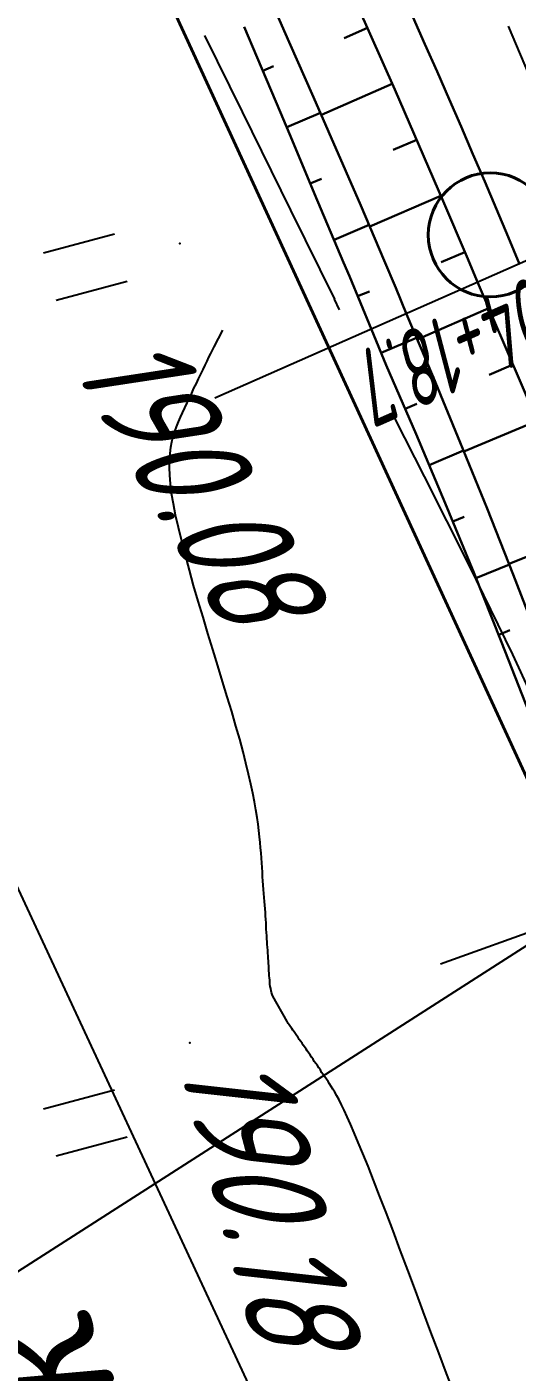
# Model space of a CAD drawing. Header units: millimetres. Extents: x -698 to 8131, y -704 to 4503.
# Drawn here: x 6845.38 to 6861.43, y 1450.21 to 1494.22 of the extents above; entities that cross this region are included whole.
import ezdxf
from ezdxf import colors
from ezdxf.entities.mleader import LeaderData, LeaderLine
from ezdxf.math import Vec2, Vec3

# ---------------------------------------------------------------- set-up
doc = ezdxf.new("R2010")
doc.units = ezdxf.units.MM
doc.linetypes.add('CONTI', pattern=[0])
doc.linetypes.add('STROT', pattern=[1.7, 0.5, -1.2])
for name, color, linetype, lineweight in [('10', 1, 'Continuous', 35), ('КОПИЯ_ОСЬ_13_ОТКОСЫ', 7, 'Continuous', 30), ('Огражд-перила', 1, 'ограждение2', 40), ('ОСЬ_ВЕРХ_ПОКРЫТИЯ_ГРАНИЦЫ_ПОЛОС', 7, 'Continuous', 30)]:
    doc.layers.add(name, color=color, linetype=linetype, lineweight=lineweight)
for name, color, linetype in [('GOR_BDEFAULT', 212, 'CONTI'), ('PI_OTDEFAULT', 172, 'CONTI'), ('PI_TTDEFAULT', 5, 'CONTI'), ('SIT_LDEFAULT', 7, 'CONTI'), ('ZAPSKDEFAULT', 7, 'CONTI'), ('Выноски', 250, 'Continuous'), ('ОСЬ_ВЕРХ_ПОКРЫТИЯ_РАЗБИВКА_КРИВ', 1, 'Continuous'), ('разметка', 7, 'Continuous')]:
    doc.layers.add(name, color=color, linetype=linetype)
doc.styles.add('eskd', font='isocpeui.ttf', dxfattribs={"width": 1.2})
doc.styles.get("Standard").update_dxf_attribs({"font": 'isocpeui.ttf'})
doc.styles.add('ГОСТ', font='isocpeui.ttf', dxfattribs={"height": 4})
doc.linetypes.add('ограждение2', pattern='A,0.25,-0.1,[132,ltypeshp.shx,S=0.1,R=0,X=-0.1,Y=0],-0.1,1', length=1.45)

# ---------------------------------------------------------------- blocks, each defined once
blk = doc.blocks.new('BL_2011')
at = {"color": 0}
for p, q in [((0, 0), (0, 2.4)), ((1.6, 0), (1.6, 2.4))]:
    blk.add_line(p, q, dxfattribs=at)
blk = doc.blocks.new('7')
at = {"layer": 'Огражд-перила', "linetype": 'Continuous'}
blk.add_circle((0, 0), 2.027904030661224, dxfattribs=at)

msp = doc.modelspace()

# ---------------------------------------------------------------- linework, layer by layer
at = {"layer": '10'}
for points in [[(6902.933295610876, 1251.983940917212), (6903.563295610764, 1335.793940916803), (6880.783295610969, 1412.033940917026), (6880.473295610913, 1414.963940917659), (6866.923295611099, 1458.403940917138), (6797.083295610782, 1610.08394091684), (6794.693295611118, 1614.433940917399), (6724.143295610838, 1742.58394091684), (6704.843295611025, 1766.493940916989), (6689.15329561108, 1801.793940916803), (6654.023295610727, 1885.163940916914), (6664.443295611118, 1886.723940917436), (6627.663295610857, 1965.753940916765), (6627.663295610857, 1965.753940916765), (6596.743295610931, 2034.52394091725), (6566.963295611136, 2095.733940917212), (6559.643295610838, 2110.783940917026), (6527.463295611136, 2173.293940916803), (6523.083295610782, 2181.793940916803), (6513.163295610857, 2179.073940917063), (6475.063295610764, 2252.043940916803), (6456.563295610764, 2297.143940917361)], [(6627.663295610857, 1965.753940916765), (6664.443295611118, 1886.723940917436), (6654.023295610727, 1885.163940916914), (6689.15329561108, 1801.793940916803), (6704.843295611025, 1766.493940916989), (6724.143295610838, 1742.58394091684), (6794.693295611118, 1614.433940917399), (6797.083295610782, 1610.08394091684), (6866.923295611099, 1458.403940917138), (6880.473295610913, 1414.963940917659), (6880.783295610969, 1412.033940917026), (6903.563295610764, 1335.793940916803), (6902.933295610876, 1251.983940917212)]]:
    msp.add_lwpolyline(points, dxfattribs=at)
at = {"layer": 'GOR_BDEFAULT', "color": 212, "elevation": 190, "flags": 128}
msp.add_lwpolyline([(6864.709031611032, 1433.579674917418), (6864.48903161106, 1434.109673916507), (6864.289031611048, 1434.579674917418), (6864.119031611064, 1434.999672916863), (6863.97903161105, 1435.359673916507), (6863.869031611064, 1435.669670917239), (6863.769031611029, 1435.939675917063), (6863.699031611022, 1436.169670917239), (6863.639031611025, 1436.369675916765), (6863.609031611055, 1436.539673917141), (6863.579031611027, 1436.679672916565), (6863.559031611067, 1436.789673917141), (6863.559031611067, 1436.899674916785), (6863.559031611067, 1436.989678916666), (6863.569031611076, 1437.069672917161), (6863.569031611076, 1437.139672916528), (6863.579031611027, 1437.219673916843), (6863.589031611036, 1437.299675916467), (6863.599031611046, 1437.379677917022), (6863.609031611055, 1437.459671916585), (6863.619031611064, 1437.539673917141), (6863.629031611074, 1437.619675916765), (6863.629031611074, 1437.709671916585), (6863.639031611025, 1437.789673917141), (6863.649031611034, 1437.869675916765), (6863.659031611043, 1437.959671916585), (6863.669031611053, 1438.049675916467), (6863.679031611062, 1438.129677917022), (6863.689031611071, 1438.219673916843), (6863.699031611022, 1438.309677916724), (6863.709031611032, 1438.399674916785), (6863.709031611032, 1438.489678916666), (6863.719031611041, 1438.589676916744), (6863.72903161105, 1438.679672916565), (6863.73903161106, 1438.769676916446), (6863.749031611069, 1438.869675916765), (6863.75903161102, 1438.969673916843), (6863.769031611029, 1439.059677916724), (6863.769031611029, 1439.159676917042), (6863.779031611039, 1439.25967491712), (6863.789031611048, 1439.359673916507), (6863.799031611057, 1439.469673916843), (6863.809031611067, 1439.569672917161), (6863.819031611076, 1439.679672916565), (6863.819031611076, 1439.779671916883), (6863.829031611027, 1439.889672916528), (6863.839031611036, 1439.999672916863), (6863.849031611046, 1440.109673916507), (6863.859031611055, 1440.219673916843), (6863.859031611055, 1440.329674917418), (6863.869031611064, 1440.439675917063), (6863.869031611064, 1440.559677916724), (6863.869031611064, 1440.669670917239), (6863.869031611064, 1440.779671916883), (6863.859031611055, 1440.889672916528), (6863.849031611046, 1441.00967491712), (6863.839031611036, 1441.119675916765), (6863.819031611076, 1441.229676916409), (6863.799031611057, 1441.339676916744), (6863.779031611039, 1441.439675917063), (6863.73903161106, 1441.549675916467), (6863.709031611032, 1441.659676917042), (6863.659031611043, 1441.75967491712), (6863.619031611064, 1441.859673916507), (6863.559031611067, 1441.959671916585), (6863.50903161102, 1442.059677916724), (6863.449031611022, 1442.159676917042), (6863.379031611074, 1442.25967491712), (6863.319031611076, 1442.34967191625), (6863.249031611069, 1442.439675917063), (6863.179031611062, 1442.539673917141), (6863.109031611055, 1442.629677917022), (6863.039031611048, 1442.719673916843), (6862.959031611032, 1442.809677916724), (6862.889031611025, 1442.899674916785), (6862.819031611076, 1442.979676916409), (6862.749031611069, 1443.069672917161), (6862.669031611053, 1443.149674916785), (6862.599031611046, 1443.239678916666), (6862.529031611039, 1443.319672917161), (6862.459031611032, 1443.399674916785), (6862.399031611034, 1443.479676916409), (6862.329031611027, 1443.559677916724), (6862.25903161102, 1443.639672916528), (6862.189031611071, 1443.719673916843), (6862.129031611074, 1443.799675916467), (6862.059031611067, 1443.879677917022), (6861.999031611069, 1443.94967791732), (6861.929031611062, 1444.029671916883), (6861.869031611064, 1444.09967191625), (6861.809031611067, 1444.169670917239), (6861.73903161106, 1444.249672916863), (6861.679031611062, 1444.319672917161), (6861.619031611064, 1444.409676917042), (6861.549031611057, 1444.499672916863), (6861.47903161105, 1444.59967191625), (6861.399031611034, 1444.729676916409), (6861.309031611067, 1444.869675916765), (6861.219031611041, 1445.049675916467), (6861.119031611064, 1445.239678916666), (6861.00903161102, 1445.479676916409), (6860.879031611074, 1445.749672916863), (6860.749031611069, 1446.049675916467), (6860.599031611046, 1446.399674916785), (6860.429031611062, 1446.799675916467), (6860.249031611069, 1447.249672916863), (6860.049031611057, 1447.75967491712), (6859.829031611027, 1448.309677916724), (6859.609031611055, 1448.899674916785), (6859.369031611064, 1449.519676916446), (6859.119031611064, 1450.169670917239), (6858.869031611064, 1450.839676916744), (6858.609031611055, 1451.519676916446), (6858.359031611055, 1452.19967791732), (6858.099031611046, 1452.879677917022), (6857.849031611046, 1453.549675916467), (6857.599031611046, 1454.19967791732), (6857.369031611064, 1454.829674917418), (6857.139031611025, 1455.429672916565), (6856.929031611062, 1455.979676916409), (6856.72903161105, 1456.489678916666), (6856.549031611057, 1456.94967791732), (6856.379031611074, 1457.359673916507), (6856.22903161105, 1457.719673916843), (6856.099031611046, 1458.039673917141), (6855.97903161105, 1458.319672917161), (6855.869031611064, 1458.569672917161), (6855.769031611029, 1458.779671916883), (6855.679031611062, 1458.959671916585), (6855.599031611046, 1459.119675916765), (6855.529031611039, 1459.249672916863), (6855.459031611032, 1459.369675916765), (6855.399031611034, 1459.469673916843), (6855.339031611036, 1459.559677916724), (6855.289031611048, 1459.639672916528), (6855.23903161106, 1459.719673916843), (6855.189031611071, 1459.799675916467), (6855.139031611025, 1459.869675916765), (6855.079031611027, 1459.94967791732), (6855.029031611039, 1460.019676916446), (6854.98903161106, 1460.09967191625), (6854.939031611071, 1460.169670917239), (6854.889031611025, 1460.239678916666), (6854.839031611036, 1460.309677916724), (6854.789031611048, 1460.379677917022), (6854.749031611069, 1460.44967791732), (6854.699031611022, 1460.519676916446), (6854.649031611034, 1460.589676916744), (6854.609031611055, 1460.649674916785), (6854.559031611067, 1460.719673916843), (6854.519031611029, 1460.779671916883), (6854.469031611041, 1460.84967191625), (6854.429031611062, 1460.909676917042), (6854.389031611025, 1460.979676916409), (6854.339031611036, 1461.039673917141), (6854.299031611057, 1461.09967191625), (6854.25903161102, 1461.159676917042), (6854.219031611041, 1461.219673916843), (6854.169031611053, 1461.279671916883), (6854.129031611074, 1461.339676916744), (6854.089031611036, 1461.399674916785), (6854.049031611057, 1461.44967791732), (6854.00903161102, 1461.50967491712), (6853.969031611041, 1461.569672917161), (6853.929031611062, 1461.619675916765), (6853.899031611034, 1461.679672916565), (6853.429031611062, 1462.50967491712), (6853.409031611043, 1462.569672917161), (6853.389031611025, 1462.629677917022), (6853.379031611074, 1462.689675917063), (6853.369031611064, 1462.75967491712), (6853.349031611046, 1462.829674917418), (6853.339031611036, 1462.899674916785), (6853.339031611036, 1462.969673916843), (6853.329031611027, 1463.039673917141), (6853.319031611076, 1463.109673916507), (6853.309031611067, 1463.179672916565), (6853.309031611067, 1463.25967491712), (6853.299031611057, 1463.339676916744), (6853.299031611057, 1463.419670917239), (6853.299031611057, 1463.499672916863), (6853.289031611048, 1463.579674917418), (6853.289031611048, 1463.659676917042), (6853.279031611039, 1463.749672916863), (6853.279031611039, 1463.829674917418), (6853.269031611029, 1463.919670917239), (6853.269031611029, 1464.00967491712), (6853.25903161102, 1464.109673916507), (6853.249031611069, 1464.19967791732), (6853.249031611069, 1464.289673917141), (6853.23903161106, 1464.389672916528), (6853.23903161106, 1464.489678916666), (6853.22903161105, 1464.589676916744), (6853.219031611041, 1464.69967791732), (6853.219031611041, 1464.799675916467), (6853.209031611032, 1464.909676917042), (6853.199031611022, 1465.019676916446), (6853.189031611071, 1465.139672916528), (6853.189031611071, 1465.249672916863), (6853.179031611062, 1465.369675916765), (6853.169031611053, 1465.489678916666), (6853.159031611043, 1465.609673916507), (6853.149031611034, 1465.739678916666), (6853.139031611025, 1465.869675916765), (6853.129031611074, 1465.999672916863), (6853.119031611064, 1466.139672916528), (6853.109031611055, 1466.279671916883), (6853.099031611046, 1466.419670917239), (6853.089031611036, 1466.569672917161), (6853.079031611027, 1466.719673916843), (6853.069031611076, 1466.869675916765), (6853.059031611067, 1467.029671916883), (6853.049031611057, 1467.19967791732), (6853.029031611039, 1467.369675916765), (6853.019031611029, 1467.539673917141), (6852.999031611069, 1467.729676916409), (6852.97903161105, 1467.929672916565), (6852.949031611022, 1468.139672916528), (6852.919031611053, 1468.359673916507), (6852.879031611074, 1468.609673916507), (6852.829031611027, 1468.869675916765), (6852.779031611039, 1469.149674916785), (6852.709031611032, 1469.44967791732), (6852.639031611025, 1469.779671916883), (6852.549031611057, 1470.129677917022), (6852.459031611032, 1470.50967491712), (6852.349031611046, 1470.919670917239), (6852.219031611041, 1471.34967191625), (6852.089031611036, 1471.819672917161), (6851.939031611071, 1472.299675916467), (6851.789031611048, 1472.809677916724), (6851.629031611074, 1473.319672917161), (6851.469031611041, 1473.84967191625), (6851.309031611067, 1474.379677917022), (6851.149031611034, 1474.909676917042), (6850.98903161106, 1475.429672916565), (6850.839031611036, 1475.94967791732), (6850.699031611022, 1476.44967791732), (6850.569031611076, 1476.939675917063), (6850.449031611022, 1477.399674916785), (6850.339031611036, 1477.839676916744), (6850.249031611069, 1478.249672916863), (6850.179031611062, 1478.619675916765), (6850.119031611064, 1478.959671916585), (6850.079031611027, 1479.269676916446), (6850.059031611067, 1479.559677916724), (6850.049031611057, 1479.809677916724), (6850.049031611057, 1480.049675916467), (6850.069031611076, 1480.269676916446), (6850.089031611036, 1480.469673916843), (6850.129031611074, 1480.649674916785), (6850.169031611053, 1480.819672917161), (6850.219031611041, 1480.989678916666), (6850.279031611039, 1481.139672916528), (6850.339031611036, 1481.299675916467), (6850.409031611043, 1481.44967791732), (6850.47903161105, 1481.59967191625), (6850.549031611057, 1481.75967491712), (6850.629031611074, 1481.919670917239), (6850.699031611022, 1482.079674917418), (6850.779031611039, 1482.239678916666), (6850.849031611046, 1482.399674916785), (6850.929031611062, 1482.549675916467), (6850.999031611069, 1482.709671916585), (6851.079031611027, 1482.859673916507), (6851.149031611034, 1483.00967491712), (6851.219031611041, 1483.159676917042), (6851.279031611039, 1483.289673917141), (6851.339031611036, 1483.419670917239), (6851.399031611034, 1483.539673917141), (6851.459031611032, 1483.649674916785), (6851.50903161102, 1483.749672916863), (6851.799031611057, 1484.299675916467)], dxfattribs=at)
at = {"layer": 'PI_TTDEFAULT', "color": 5}
for p in [(6850.389031611025, 1487.139672916528, 190.083), (6850.719031611041, 1460.989678916666, 190.179)]:
    msp.add_point(p, dxfattribs=at)
at = {"layer": 'SIT_LDEFAULT', "color": 7}
for p, q in [((6862.529031611039, 1490.969673916843), (6861.149031611034, 1494.249672916863)), ((6851.199031611022, 1493.939675917063), (6852.429031611062, 1491.439675917063)), ((6852.429031611062, 1491.439675917063), (6854.00903161102, 1488.219673916843)), ((6854.00903161102, 1488.219673916843), (6855.449031611022, 1485.309677916724)), ((6855.439031611071, 1485.309677916724), (6855.609031611055, 1484.969673916843)), ((6837.569031611076, 1482.169670917239), (6857.349031611046, 1439.689675917063)), ((6857.429031611062, 1481.399674916785), (6858.389031611025, 1479.50967491712)), ((6858.389031611025, 1479.50967491712), (6859.849031611046, 1476.609673916507)), ((6859.849031611046, 1476.609673916507), (6861.279031611039, 1473.689675917063)), ((6861.279031611039, 1473.689675917063), (6861.859031611055, 1472.439675917063))]:
    msp.add_line(p, q, dxfattribs=at)
at = {"layer": 'КОПИЯ_ОСЬ_13_ОТКОСЫ'}
for points in [[(6855.806762212267, 1495.7990499578), (6857.426879399767, 1492.16965542655), (6859.010375493517, 1488.52414761405), (6859.777953618517, 1486.710915192175), (6860.138305181017, 1485.849098785925), (6861.087035649767, 1483.671852692175), (6862.018187993517, 1481.48703823905), (6862.931762212267, 1479.294899567175), (6863.827758306017, 1477.095192535925), (6864.705687993517, 1474.888649567175), (6865.566039556017, 1472.6750265203), (6866.408324712267, 1470.454567535925), (6867.233031743517, 1468.22727261405), (6868.039672368517, 1465.993630035925), (6868.828734868517, 1463.753395660925), (6870.342895024767, 1459.30832730155), (6871.519164556017, 1455.7306905828), (6873.238891118517, 1450.333473785925), (6873.802855962267, 1448.52707730155), (6874.634887212267, 1445.8351827703), (6875.458617681017, 1443.1486593328), (6878.846312993517, 1433.733864410925), (6882.044555181017, 1423.20090542655)], [(6853.531859868517, 1494.71457730155), (6853.965941899767, 1493.72238980155), (6854.765258306017, 1491.9269796453), (6856.312621587267, 1488.378395660925), (6857.077270024767, 1486.579079254675), (6857.455687993517, 1485.67942105155), (6857.810180181017, 1484.8234640203), (6858.675902837267, 1482.773415192175), (6859.568969243517, 1480.6252218328), (6860.444945806017, 1478.469704254675), (6861.303832524767, 1476.307594879675), (6862.145141118517, 1474.138649567175), (6862.969848149767, 1471.9631124578), (6863.776488774767, 1469.78098355155), (6864.566527837267, 1467.592751129675), (6864.838500493517, 1466.707008942175), (6865.108031743517, 1465.820778473425), (6865.242309087267, 1465.4552999578), (6866.796508306017, 1461.07492886405), (6868.002562993517, 1457.5422140203), (6869.761352056017, 1452.20090542655), (6871.476684087267, 1446.815407379675)], [(6853.53188886868, 1494.714528234821), (6853.96580305325, 1493.722462805133), (6854.765180494656, 1491.926900060992), (6856.312818434109, 1488.378285559039), (6857.07729902493, 1486.579060705524), (6857.455732252469, 1485.679341467242), (6857.810346510281, 1484.823445471149), (6858.675825025906, 1482.77345767818), (6859.568845655789, 1480.625142248492), (6860.444776441922, 1478.469807775836), (6861.303586866727, 1476.307576330524), (6862.145215895047, 1474.138631018024), (6862.969617750516, 1471.963063391071), (6863.776731397977, 1469.781026037555), (6864.566511061063, 1467.592641027789), (6864.83868208157, 1466.707112463336), (6865.107999708523, 1465.820881994586), (6865.242414381375, 1465.455311926227), (6866.796567823758, 1461.074940832477), (6868.002408888211, 1457.542195471149), (6869.761197950711, 1452.200947912555), (6871.476468946805, 1446.815358312946)], [(6852.49835005032, 1494.221730383258), (6852.913938429227, 1493.224019201617), (6853.68472089993, 1491.421101721149), (6854.065717604031, 1490.519459875446), (6854.79897871243, 1488.760426672321), (6855.749677564969, 1486.517140539508), (6855.938398268094, 1486.068745764117), (6856.659101393094, 1484.316273840289), (6857.147718336453, 1483.153218420367), (6858.119962599148, 1480.900624426227), (6859.073179151883, 1478.639912756305), (6860.0073069595, 1476.371266516071), (6860.922284986844, 1474.094807775836), (6861.818036939969, 1471.810719641071), (6862.694517042508, 1469.519185217242), (6863.551649000516, 1467.220326574664), (6863.793989088406, 1466.327595861774), (6864.033414747586, 1465.434376867633), (6864.172010328641, 1465.071889074664), (6866.923295611099, 1458.403940917138), (6866.923295611099, 1458.403940917138), (6870.848923589298, 1445.818754247535)], [(6856.529906743517, 1494.1906515203), (6855.766234868517, 1493.849098785925)], [(6853.102613355984, 1492.782673986774), (6853.450422193875, 1492.931355627399)], [(6857.341918462267, 1492.362770660925), (6855.021605962267, 1491.339333160925)], [(6853.886808302273, 1490.942830236774), (6854.990888502469, 1491.409382971149)], [(6858.144164556017, 1490.530739410925), (6857.369262212267, 1490.1935812078)], [(6854.658399488797, 1489.09767642818), (6855.027173902859, 1489.251393469196)], [(6858.937133306017, 1488.694801910925), (6856.603637212267, 1487.693825348425)], [(6855.43682661282, 1487.255360754352), (6856.583463575711, 1487.741322668414)], [(6859.717895024767, 1486.85324917655), (6858.938109868517, 1486.52317105155)], [(6856.209104444852, 1485.410512121539), (6856.593015577664, 1485.568410070758)], [(6860.504516118517, 1485.014626129675), (6858.161742681017, 1483.991188629675)], [(6856.975477125516, 1483.563191564899), (6858.136472608914, 1484.050954016071)], [(6861.298949712267, 1483.179176910925), (6860.515746587267, 1482.843239410925)], [(6857.766248609891, 1481.726185949664), (6858.1518382095, 1481.89211002193)], [(6862.080687993517, 1481.338356598425), (6859.689086431017, 1480.332008942175)], [(6858.550413038602, 1479.886342199664), (6859.676893141141, 1480.361867102008)], [(6859.321912672391, 1478.041127355914), (6859.698484327664, 1478.197072180133)], [(6863.607055181017, 1477.641090973425), (6861.167602056017, 1476.65305386405)], [(6860.08071699368, 1476.190663488727), (6861.174848463406, 1476.634938391071)], [(6860.826780226102, 1474.335042150836), (6861.192502882352, 1474.480610998492)]]:
    msp.add_lwpolyline(points, dxfattribs=at)
at = {"layer": 'ОСЬ_ВЕРХ_ПОКРЫТИЯ_ГРАНИЦЫ_ПОЛОС'}
for points in [[(6855.806762212267, 1495.7990499578), (6857.426879399767, 1492.16965542655), (6859.010375493517, 1488.52414761405), (6859.777953618517, 1486.710915192175), (6860.138305181017, 1485.849098785925), (6861.087035649767, 1483.671852692175), (6862.018187993517, 1481.48703823905), (6862.931762212267, 1479.294899567175), (6863.827758306017, 1477.095192535925), (6864.705687993517, 1474.888649567175), (6865.566039556017, 1472.6750265203), (6866.408324712267, 1470.454567535925), (6867.233031743517, 1468.22727261405), (6868.039672368517, 1465.993630035925), (6868.828734868517, 1463.753395660925), (6870.342895024767, 1459.30832730155), (6871.519164556017, 1455.7306905828), (6873.238891118517, 1450.333473785925), (6873.802855962267, 1448.52707730155), (6874.634887212267, 1445.8351827703), (6875.458617681017, 1443.1486593328), (6878.846312993517, 1433.733864410925), (6882.044555181017, 1423.20090542655)], [(6861.511144880953, 1486.453770920779), (6861.133555312515, 1487.356533173617), (6860.752900542595, 1488.258499621559), (6860.36928171553, 1489.159697734896), (6859.982799809592, 1490.060155932005), (6859.593555625519, 1490.959903581213), (6859.20164979161, 1491.858970970992), (6858.807182769777, 1492.757389268983), (6858.410254861976, 1493.655190494988), (6858.010966216612, 1494.552407487441)]]:
    msp.add_lwpolyline(points, dxfattribs=at)
at = {"layer": 'ОСЬ_ВЕРХ_ПОКРЫТИЯ_РАЗБИВКА_КРИВ'}
for p, q in [((6864.799861997502, 1487.918196352344), (6851.530692960476, 1482.071902392577)), ((6872.570703946132, 1468.467414452839), (6858.925944215667, 1463.561241617571))]:
    msp.add_line(p, q, dxfattribs=at)
at = {"layer": 'разметка', "linetype": 'STROT', "lineweight": 30, "ltscale": 7}
msp.add_lwpolyline([(6423.99728231556, 2664.58005222879), (6427.825661470639, 2578.037922428135, 0.002559796335909504), (6430.105918556559, 2531.848933247063, 0.01482581485104546), (6434.620561806069, 2478.291769261617, 0.01026846316929855), (6438.1341254544, 2452.283792744536, 0.00912404488225515), (6446.959392626964, 2401.800404577661, 0.03020844163849281), (6464.071512590532, 2325.496574361022, 0.03104518826050361), (6482.560348500721, 2278.540679374855, 0.007877118138080627), (6500.409709892925, 2241.588681361783), (6597.294334368218, 2046.235468737926, -0.002973544320314526), (6607.73661649363, 2024.861779364902), (6661.141316859101, 1913.882316399511, -0.03039803624120341), (6679.795157374398, 1870.056570829969), (6707.86311264603, 1794.645825007144, 0.04634382968334985), (6739.829494629541, 1725.561915135156), (6778.233663251789, 1656.976120603416, -0.01136105926665252), (6820.820017519107, 1576.695452070009), (6851.797290290289, 1514.950272632908, -0.02222531508865343), (6868.883973032227, 1478.188317830819, -0.02209981590129591), (6881.77389123287, 1439.91743437029, -0.002394669231374273), (6890.452984134949, 1411.125109068263, -0.03632339240756253), (6905.953467629783, 1344.283588920865, -0.03836498102736813), (6909.424443931775, 1253.169421174709)], format="xyb", dxfattribs=at)

# ---------------------------------------------------------------- block references
at = {"layer": 'ZAPSKDEFAULT', "color": 7, "rotation": 285}
for p in [(6845.929031611062, 1486.829674917418), (6845.929031611062, 1458.829674917418)]:
    msp.add_blockref('BL_2011', p, dxfattribs=at)
at = {"layer": 'Огражд-перила', "linetype": 'Continuous', "rotation": 187.5193726670877}
msp.add_blockref('7', (6860.550023053473, 1487.417585860152), dxfattribs=at)

# ---------------------------------------------------------------- texts
at = {"layer": 'PI_OTDEFAULT', "color": 172, "style": 'eskd', "oblique": 10, "width": 0.8}
for s, rotation, p in [('190.08', 300.0000000000001, (6846.779031611039, 1483.19967791732)), ('190.18', 285, (6850.300465611033, 1460.356616917211))]:
    msp.add_text(s, height=3.5, rotation=rotation, dxfattribs=at).set_placement(p)
at = {"layer": 'ОСЬ_ВЕРХ_ПОКРЫТИЯ_РАЗБИВКА_КРИВ', "width": 0.6}
msp.add_text('104+18.7', height=2.5, rotation=203.777921084288, dxfattribs=at).set_placement((6862.713670575982, 1486.452657082263))

# ---------------------------------------------------------------- leaders
at = {"layer": 'Выноски', "linetype": 'Continuous'}
ml = msp.add_multileader_mtext('Standard', dxfattribs=at)
ml.set_content('Ж/б труба, {\\Fgost|c204;%%C} 0,75 м, L-14,45 м', color=256, style='ГОСТ')
ml.set_leader_properties()
ml.build(insert=Vec2(0, 0))
ml.multileader.update_dxf_attribs({"text_left_attachment_type": 5, "text_right_attachment_type": 5, "dogleg_length": 0, "arrow_head_size": 0.18})
ctx = ml.context
ctx.base_point, ctx.arrow_head_size, ctx.landing_gap_size, ctx.plane_origin, ctx.plane_x_axis, ctx.plane_y_axis = Vec3(6841.686142324781, 1451.334275026951), 0.18, 0, Vec3(6814.10240883193, 1346.664130227785), Vec3(0.3425525316216217, -0.9394986764650698), Vec3(0.9394986764650698, 0.3425525316216217)
ctx.left_attachment, ctx.right_attachment = 5, 5
notes = []
notes.append((ctx, [(1, (1, 1, 0), (6841.686142324781, 1451.334275026951), (0.9932900224220381, -0.1156500382915082), 0, [(0, [(6871.75123485398, 1470.581855544965)], 0, [])])]))
ctx.mtext.insert, ctx.mtext.text_direction, ctx.mtext.rotation, ctx.mtext.flow_direction = Vec3(6847.031681613318, 1453.283323026407), Vec3(0.3425525316216217, -0.9394986764650698), 5.062021445031385, 5
for ctx, leaders in notes:
    for number, flags, end, landing, length, lines in leaders:
        leader = LeaderData()
        leader.index, (leader.has_last_leader_line, leader.has_dogleg_vector, leader.attachment_direction) = number, flags
        leader.last_leader_point, leader.dogleg_vector, leader.dogleg_length = Vec3(end), Vec3(landing), length
        for number, points, colour, breaks in lines:
            line = LeaderLine()
            line.index, line.vertices, line.color, line.breaks = number, Vec3.list(points), colors.encode_raw_color(colour), breaks
            leader.lines.append(line)
        ctx.leaders.append(leader)

doc.saveas('drawing.dxf')
